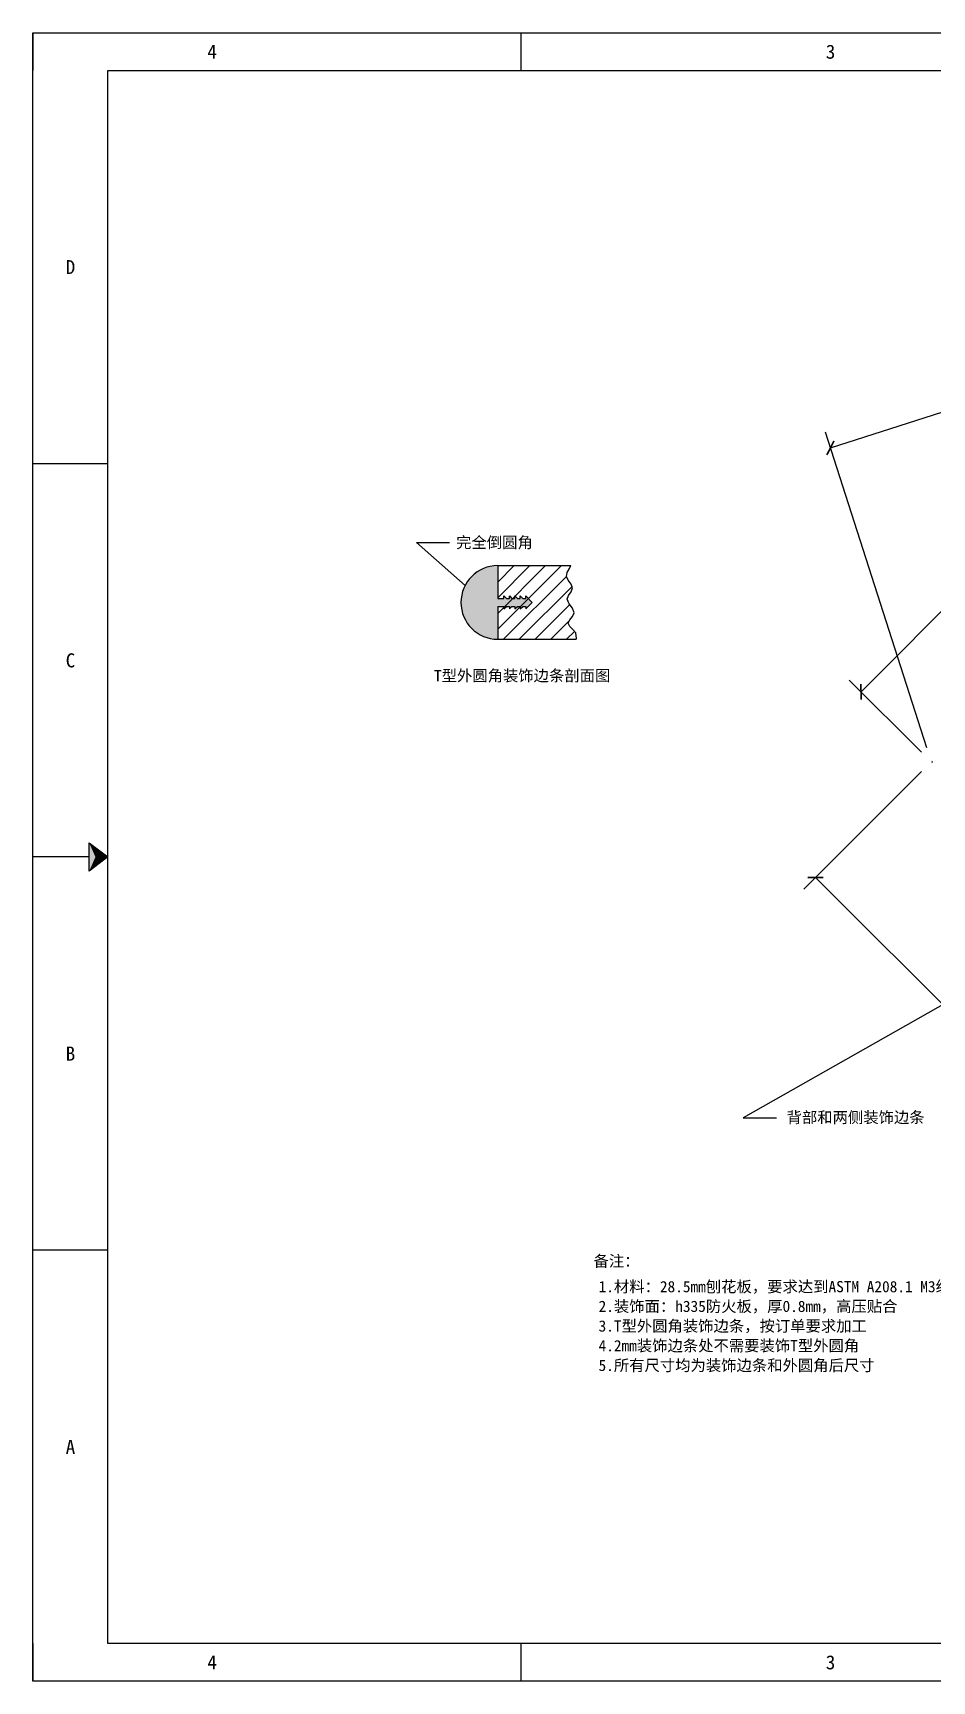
# Model space of a CAD drawing. Header units: inches. Extents: x 777 to 31414, y -60867 to 2393.
# Drawn here: x 16456 to 18283, y -35855 to -32504 of the extents above; entities that cross this region are included whole.
import ezdxf
from ezdxf.enums import TextEntityAlignment as Align

# ---------------------------------------------------------------- set-up
doc = ezdxf.new("R2010")
doc.units = ezdxf.units.IN
doc.header["$LTSCALE"] = 0.605
doc.header["$MEASUREMENT"] = 0
doc.header["$PDMODE"] = 3
doc.header["$PDSIZE"] = 0.25
doc.linetypes.add('DOT', pattern=[0.2, 0.1, -0.1])
doc.layers.get('0').update_dxf_attribs({"linetype": 'CONTINUOUS'})
doc.layers.get('Defpoints').update_dxf_attribs({"linetype": 'CONTINUOUS'})
for name, color, linetype in [('02-05848-001_DXF_HATCHING', 7, 'CONTINUOUS'), ('02-05848-001_DXF_TEXT', 7, 'CONTINUOUS'), ('console', 7, 'CONTINUOUS'), ('print', 30, 'CONTINUOUS')]:
    doc.layers.add(name, color=color, linetype=linetype)
doc.layers.add('dim', color=2, linetype='CONTINUOUS', lineweight=9)
doc.styles.add('Dartop', font='')
doc.styles.add('Dartop Text Style', font='gbenor.shx', dxfattribs={"bigfont": 'gbcbig.shx'})
doc.styles.add('hzHT', font='simhei.ttf')
doc.styles.get("Standard").update_dxf_attribs({"font": 'txt', "width": 0.7})
doc.styles.get('Dartop').set_extended_font_data('FangSong_GB2312')
doc.dimstyles.new('Dartop DIM Style', dxfattribs={"dimscale": 15, "dimtxt": 2.5, "dimasz": 1.5, "dimexe": 2.25, "dimexo": 2, "dimtad": 1, "dimdec": 0, "dimdsep": 46, "dimtxsty": 'Dartop Text Style', "dimblk": 'ARCHTICK', "dimcen": 0.09, "dimazin": 2, "dimtfac": 1, "dimtdec": 0, "dimtofl": 0, "dimtmove": 0, "dimatfit": 3, "dimfxl": 0, "dimtolj": 1, "dimtzin": 0, "dimarcsym": 0})
doc.dimstyles.get("Standard").update_dxf_attribs({"dimtxt": 0.1, "dimasz": 0.125, "dimexe": 0.18, "dimexo": 0.0625, "dimgap": 0.09, "dimtad": 0, "dimtih": 1, "dimtoh": 1, "dimdec": 3, "dimzin": 4, "dimdsep": 46, "dimtxsty": 'Standard', "dimblk": '_FILLED', "dimblk1": '_FILLED', "dimblk2": '_FILLED', "dimcen": 0.09, "dimadec": 0, "dimazin": 0, "dimtol": 1, "dimtp": 0.008, "dimtm": 0.008, "dimtfac": 1, "dimtdec": 3, "dimtofl": 0, "dimtmove": 0, "dimatfit": 3, "dimldrblk": '_FILLED', "dimfxl": 0, "dimtolj": 1, "dimtzin": 4, "dimarcsym": 0})

# ---------------------------------------------------------------- blocks, each defined once
blk = doc.blocks.new('_ArchTick')
at = {"color": 0, "linetype": 'ByBlock', "const_width": 0.15}
blk.add_lwpolyline([(-0.5, -0.5), (0.5, 0.5)], dxfattribs=at)
blk = doc.blocks.new('*D241')
at = {"layer": 'Defpoints', "color": 0}
for p in [(18282.7, -33984.6, 32), (18046.2, -34221.1), (18929.3, -34631.2, 32)]:
    blk.add_point(p, dxfattribs=at)
at = {"layer": 'dim', "color": 0, "lineweight": -2}
for p, q in [((18261.5, -34005.8), (18022.3, -34245)), ((18692.7, -34867.7), (18046.2, -34221.1)), ((18908, -34652.4), (18668.9, -34891.6))]:
    blk.add_line(p, q, dxfattribs=at)
at = {"layer": 'dim', "color": 0, "lineweight": -2, "xscale": 22.5, "yscale": 22.5, "zscale": 22.5}
for p, rotation in [((18046.2, -34221.1), 135.0000000000037), ((18692.7, -34867.7), 315.0000000000037)]:
    blk.add_blockref('_ArchTick', p, dxfattribs=dict(at, rotation=rotation))
at = {"layer": 'dim', "color": 0, "char_height": 37.5, "attachment_point": 5, "rotation": 315, "style": 'Dartop Text Style'}
for s, insert in [('\\A1;914', (18389.3, -34524.5)), ('\\A1;[36]', (18349, -34564.8))]:
    blk.add_mtext(s, dxfattribs=dict(at, insert=insert))
blk = doc.blocks.new('*D242')
at = {"layer": 'Defpoints', "color": 0}
for p in [(18675.8, -33303.7), (18820.1, -33447.2, 32), (18282.7, -33987.4, 32)]:
    blk.add_point(p, dxfattribs=at)
at = {"layer": 'dim', "color": 0, "lineweight": -2}
for p, q in [((18798.8, -33426), (18651.9, -33279.8)), ((18138.4, -33843.9), (18675.8, -33303.7)), ((18261.4, -33966.3), (18114.5, -33820.1))]:
    blk.add_line(p, q, dxfattribs=at)
at = {"layer": 'dim', "color": 0, "lineweight": -2, "xscale": 22.5, "yscale": 22.5, "zscale": 22.5}
for p, rotation in [((18675.8, -33303.7), 45.15038227807477), ((18138.4, -33843.9), 225.1503822780748)]:
    blk.add_blockref('_ArchTick', p, dxfattribs=dict(at, rotation=rotation))
at = {"layer": 'dim', "color": 0, "char_height": 37.5, "attachment_point": 5, "rotation": 45.1504, "style": 'Dartop Text Style'}
for s, insert in [('\\A1;762', (18387.1, -33553.9)), ('\\A1;[30]', (18427.6, -33594.2))]:
    blk.add_mtext(s, dxfattribs=dict(at, insert=insert))
blk = doc.blocks.new('_FILLED')
at = {"color": 0, "linetype": 'ByBlock'}
blk.add_solid([(0, 0), (-1, 0.16), (-1, -0.16)], dxfattribs=at)
blk = doc.blocks.new('*U3')
at = {"color": 254, "linetype": 'Continuous', "extrusion": (0, 0, -1)}
for points in [[(-0.833, 11), (-0.75, 10.812), (-0.75, 11.188)], [(-0.833, 11), (-0.75, 11.188), (-1, 11)], [(-0.833, 11), (-1, 11), (-0.75, 10.812)]]:
    blk.add_solid(points, dxfattribs=at)
blk = doc.blocks.new('*D258')
at = {"layer": 'Defpoints', "color": 0}
for p in [(20133.7, -32687.1), (20338.6, -33325.1, 32), (18281.3, -33986, 32)]:
    blk.add_point(p, dxfattribs=at)
at = {"layer": 'dim', "color": 0, "lineweight": -2}
for p, q in [((20329.5, -33296.5), (20123.4, -32655)), ((18076.3, -33348), (20133.7, -32687.1)), ((18272.1, -33957.4), (18066, -33315.9))]:
    blk.add_line(p, q, dxfattribs=at)
at = {"layer": 'dim', "color": 0, "lineweight": -2, "xscale": 22.5, "yscale": 22.5, "zscale": 22.5}
for p, rotation in [((20133.7, -32687.1), 17.80873793432705), ((18076.3, -33348), 197.808737934327)]:
    blk.add_blockref('_ArchTick', p, dxfattribs=dict(at, rotation=rotation))
at = {"layer": 'dim', "color": 0, "char_height": 37.5, "attachment_point": 5, "rotation": 17.8087, "style": 'Dartop Text Style'}
for s, insert in [('\\A1;2161', (19096.4, -32990.8)), ('\\A1;[85.08]', (19113.8, -33045.1))]:
    blk.add_mtext(s, dxfattribs=dict(at, insert=insert))

msp = doc.modelspace()

# ---------------------------------------------------------------- hatches: boundary and pattern name
at = {"layer": '02-05848-001_DXF_HATCHING', "linetype": 'Continuous'}
h = msp.add_hatch(color=2, dxfattribs=at)
edge = h.paths.add_edge_path()
edge.add_line((17418.04, -33670.31), (17424.08, -33670.31))
edge.add_line((17424.08, -33670.31), (17424.08, -33675.35))
edge.add_line((17424.08, -33675.35), (17429.14, -33670.31))
edge.add_line((17429.14, -33670.31), (17435.18, -33670.31))
edge.add_line((17435.18, -33670.31), (17435.18, -33675.35))
edge.add_line((17435.18, -33675.35), (17440.24, -33670.31))
edge.add_line((17440.24, -33670.31), (17446.29, -33670.31))
edge.add_line((17446.29, -33670.31), (17446.29, -33675.35))
edge.add_line((17446.29, -33675.35), (17451.35, -33670.31))
edge.add_line((17451.35, -33670.31), (17457.39, -33670.31))
edge.add_line((17457.39, -33670.31), (17457.39, -33675.35))
edge.add_line((17457.39, -33675.35), (17470.66, -33662.12))
edge.add_line((17457.39, -33648.9), (17470.66, -33662.12))
edge.add_line((17457.39, -33653.94), (17457.39, -33648.9))
edge.add_line((17451.35, -33653.94), (17457.39, -33653.94))
edge.add_line((17446.29, -33648.9), (17451.35, -33653.94))
edge.add_line((17446.29, -33653.94), (17446.29, -33648.9))
edge.add_line((17440.24, -33653.94), (17446.29, -33653.94))
edge.add_line((17435.18, -33648.9), (17440.24, -33653.94))
edge.add_line((17435.18, -33653.94), (17435.18, -33648.9))
edge.add_line((17429.14, -33653.94), (17435.18, -33653.94))
edge.add_line((17424.08, -33648.9), (17429.14, -33653.94))
edge.add_line((17424.08, -33653.94), (17424.08, -33648.9))
edge.add_line((17418.04, -33653.94), (17424.08, -33653.94))
edge.add_line((17412.97, -33648.9), (17418.04, -33653.94))
edge.add_line((17412.97, -33653.94), (17412.97, -33648.9))
edge.add_line((17400.4, -33653.94), (17412.97, -33653.94))
edge.add_line((17400.4, -33587.32), (17400.4, -33653.94))
edge.add_arc((17400.4, -33662.12), 74.8, 90, 270)
edge.add_line((17400.4, -33670.31), (17400.4, -33736.93))
edge.add_line((17400.4, -33670.31), (17412.97, -33670.31))
edge.add_line((17412.97, -33670.31), (17412.97, -33675.35))
edge.add_line((17412.97, -33675.35), (17418.04, -33670.31))

# ---------------------------------------------------------------- linework, layer by layer
at = {"color": 0, "linetype": 'DOT'}
for p, q in [((16456.21, -32504.43), (21217.44, -32504.43)), ((16456.21, -35778.64), (16456.21, -32580.57)), ((21217.44, -35854.78), (16456.21, -35854.78))]:
    msp.add_line(p, q, dxfattribs=at)
at = {"color": 0}
for p, q in [((16456.21, -32504.43), (16456.21, -32580.57)), ((17448.29, -32580.57), (17448.29, -32504.43)), ((16608.5, -35778.64), (16608.5, -32580.57)), ((16608.5, -32580.57), (21141.3, -32580.57)), ((16608.5, -33380.09), (16456.21, -33380.09)), ((16570.42, -34179.6), (16456.21, -34179.6)), ((16608.5, -34979.12), (16456.21, -34979.12)), ((16456.21, -35778.64), (16456.21, -35854.78)), ((21141.3, -35778.64), (16608.5, -35778.64)), ((17448.29, -35854.78), (17448.29, -35778.64))]:
    msp.add_line(p, q, dxfattribs=at)
at = {"color": 2, "linetype": 'Continuous'}
for p, q in [((17400.4, -33620.58), (17433.67, -33587.32)), ((17400.4, -33652.61), (17465.69, -33587.32)), ((17400.4, -33684.64), (17497.72, -33587.32)), ((17400.4, -33716.67), (17529.75, -33587.32)), ((17412.17, -33736.93), (17539.88, -33609.22)), ((17444.2, -33736.93), (17551.34, -33629.79)), ((17476.23, -33736.93), (17546.57, -33666.58)), ((17508.25, -33736.93), (17546.06, -33699.12)), ((17540.28, -33736.93), (17556.13, -33721.07))]:
    msp.add_line(p, q, dxfattribs=at)
at = {"color": 7, "linetype": 'Continuous'}
for p, q in [((17400.4, -33587.32), (17400.4, -33653.94)), ((17400.4, -33587.32), (17548.79, -33587.32)), ((17539.82, -33609.1), (17541.41, -33601.12)), ((17541.41, -33601.12), (17546.06, -33592.97)), ((17546.06, -33592.97), (17548.79, -33587.32)), ((17543.66, -33617.01), (17539.82, -33609.1)), ((17549.5, -33624.85), (17543.66, -33617.01)), ((17552.43, -33632.74), (17549.5, -33624.85)), ((17549.55, -33640.33), (17552.43, -33632.74)), ((17400.4, -33653.94), (17412.97, -33653.94)), ((17400.4, -33670.31), (17400.4, -33736.93)), ((17400.4, -33670.31), (17412.97, -33670.31)), ((17412.97, -33653.94), (17412.97, -33648.9)), ((17412.97, -33648.9), (17418.04, -33653.94)), ((17412.97, -33675.35), (17418.04, -33670.31)), ((17412.97, -33670.31), (17412.97, -33675.35)), ((17418.04, -33653.94), (17424.08, -33653.94)), ((17418.04, -33670.31), (17424.08, -33670.31)), ((17424.08, -33653.94), (17424.08, -33648.9)), ((17424.08, -33648.9), (17429.14, -33653.94)), ((17424.08, -33675.35), (17429.14, -33670.31)), ((17424.08, -33670.31), (17424.08, -33675.35)), ((17429.14, -33653.94), (17435.18, -33653.94)), ((17429.14, -33670.31), (17435.18, -33670.31)), ((17435.18, -33653.94), (17435.18, -33648.9)), ((17435.18, -33648.9), (17440.24, -33653.94)), ((17435.18, -33675.35), (17440.24, -33670.31)), ((17435.18, -33670.31), (17435.18, -33675.35)), ((17440.24, -33653.94), (17446.29, -33653.94)), ((17440.24, -33670.31), (17446.29, -33670.31)), ((17446.29, -33653.94), (17446.29, -33648.9)), ((17446.29, -33648.9), (17451.35, -33653.94)), ((17446.29, -33675.35), (17451.35, -33670.31)), ((17446.29, -33670.31), (17446.29, -33675.35)), ((17451.35, -33653.94), (17457.39, -33653.94)), ((17451.35, -33670.31), (17457.39, -33670.31)), ((17457.39, -33653.94), (17457.39, -33648.9)), ((17457.39, -33648.9), (17470.66, -33662.12)), ((17457.39, -33675.35), (17470.66, -33662.12)), ((17457.39, -33670.31), (17457.39, -33675.35)), ((17541.4, -33655.6), (17544.31, -33647.98)), ((17545.2, -33664.82), (17541.4, -33655.6)), ((17544.31, -33647.98), (17549.55, -33640.33)), ((17552.3, -33673.98), (17545.2, -33664.82)), ((17543.76, -33704.47), (17546.7, -33697.63)), ((17546.7, -33710.98), (17543.76, -33704.47)), ((17546.7, -33697.63), (17552.19, -33690.47)), ((17552.19, -33690.47), (17555.59, -33683.19)), ((17555.59, -33683.19), (17552.3, -33673.98)), ((17400.4, -33736.93), (17559.44, -33736.93)), ((17553.04, -33717.4), (17546.7, -33710.98)), ((17558.74, -33724.17), (17553.04, -33717.4)), ((17560.09, -33735.55), (17558.74, -33724.17)), ((17559.44, -33736.93), (17560.09, -33735.55))]:
    msp.add_line(p, q, dxfattribs=at)
at = {"color": 0}
msp.add_lwpolyline([(16608.5, -34179.6), (16570.42, -34208.16), (16570.42, -34151.05), (16608.5, -34179.6)], close=True, dxfattribs=at)
at = {"color": 7, "linetype": 'Continuous'}
msp.add_arc((17400.4, -33662.12), 74.8, 90, 270, dxfattribs=at)
at = {"layer": 'console'}
msp.add_arc((18284.09, -33986.01, 32.05), 2, 135, 225, dxfattribs=at)
at = {"layer": 'print'}
msp.add_lwpolyline([(16456.21, -32504.43), (21293.59, -32504.43), (21293.59, -35854.78), (16456.21, -35854.78)], close=True, dxfattribs=at)

# ---------------------------------------------------------------- block references
at = {"color": 0, "linetype": 'Continuous', "xscale": 152.2888407109637, "yscale": 152.2888407109637, "zscale": 152.2888407109637}
msp.add_blockref('*U3', (16456.21, -35854.78), dxfattribs=at)

# ---------------------------------------------------------------- texts
at = {"color": 0}
for s, height, style, p in [('4', 28.55, 'Dartop', (16820.1, -32542.5)), ('3', 28.55, 'Dartop', (18076.49, -32542.5)), ('D', 28.55, 'Dartop', (16532.35, -32980.33)), ('C', 28.55, 'Dartop', (16532.35, -33779.84)), ('T型外圆角装饰边条剖面图', 22.8433, 'hzHT', (17450.02, -33810.85)), ('B', 28.55, 'Dartop', (16532.35, -34579.36)), ('备注：', 22.843, 'hzHT', (17641.69, -35001.01)), ('1.材料：28.5mm刨花板，要求达到ASTM A208.1 M3级标准', 22.8433, 'hzHT', (17994.37, -35053)), ('2.装饰面：h335防火板，厚0.8mm，高压贴合           ', 22.8433, 'hzHT', (17994.37, -35093)), ('3.T型外圆角装饰边条，按订单要求加工               ', 22.8433, 'hzHT', (17994.37, -35133)), ('4.2mm装饰边条处不需要装饰T型外圆角                ', 22.8433, 'hzHT', (17994.37, -35173)), ('5.所有尺寸均为装饰边条和外圆角后尺寸              ', 22.8433, 'hzHT', (17994.37, -35213)), ('A', 28.55, 'Dartop', (16532.35, -35378.88)), ('4', 28.55, 'Dartop', (16820.1, -35816.71)), ('3', 28.55, 'Dartop', (18076.49, -35816.71))]:
    msp.add_text(s, height=height, dxfattribs=dict(at, style=style)).set_placement(p, align=Align.MIDDLE_CENTER)
at = {"layer": 'dim', "color": 0, "style": 'hzHT'}
for s, p in [('完全倒圆角', (17393.71, -33540.11)), ('背部和两侧装饰边条', (18127.47, -34708.82))]:
    msp.add_text(s, height=22.843, dxfattribs=at).set_placement(p, align=Align.MIDDLE_CENTER)

# ---------------------------------------------------------------- dimensions: what is measured, and where the dimension line sits
at = {"layer": 'dim'}
for p1, p2, distance, picture, middle in [((18281.26, -33986.01, 32.05), (20338.63, -33325.11, 32.05), 670.1, '*D258', (19105, -33017.57)), ((18282.67, -33987.42, 32.05), (18820.08, -33447.19, 32.05), 203.53, '*D242', (18407.08, -33573.77)), ((18929.25, -34631.17, 32.05), (18282.67, -33984.59, 32.05), 334.48, '*D241', (18369.45, -34544.4))]:
    dim = msp.add_aligned_dim(p1=p1, p2=p2, distance=distance, dimstyle='Dartop DIM Style', override={"dimpost": '\\X'}, dxfattribs=at)
    dim.commit()
    dim.dimension.update_dxf_attribs({"geometry": picture, "text_midpoint": middle})

# ---------------------------------------------------------------- leaders
at = {"layer": '02-05848-001_DXF_TEXT', "color": 2, "linetype": 'Continuous'}
for points in [[(17334.08, -33627.54), (17235.17, -33540.38), (17302.67, -33540.38)], [(18604.55, -34309.3), (17898.99, -34709.87), (17966.49, -34709.87)]]:
    msp.add_leader(points, dimstyle='Standard', override={"dimtad": 0}, dxfattribs=at)

doc.saveas('drawing.dxf')
